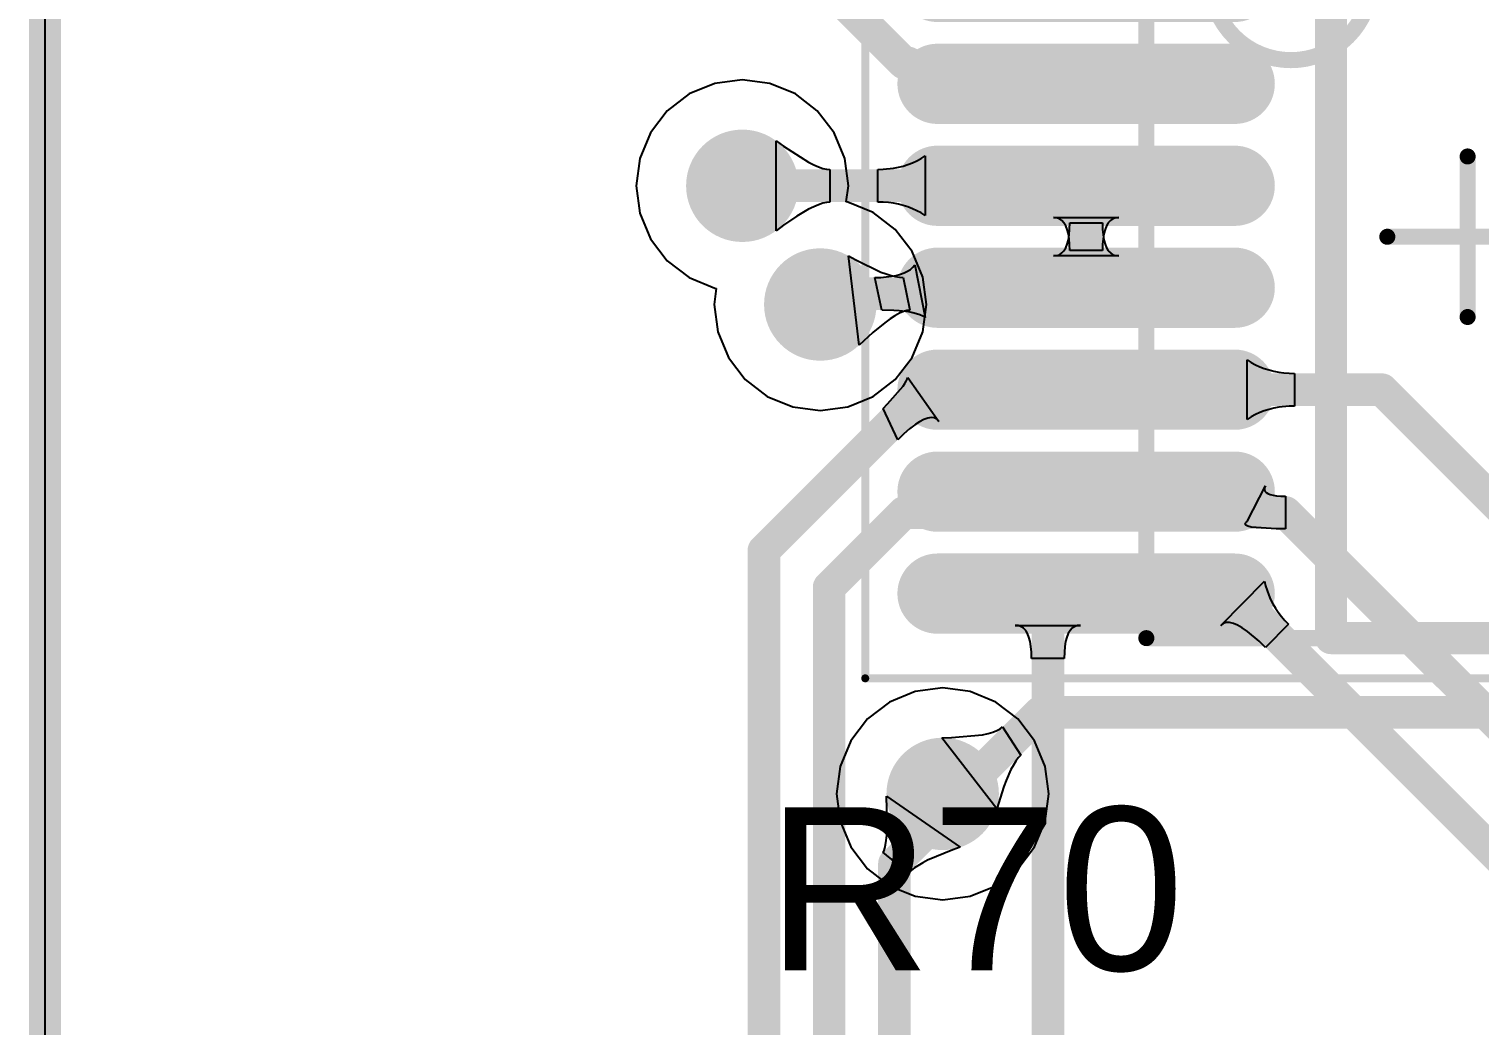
# Model space of a CAD drawing. Header units: inches. Extents: x -0.01 to 3.94, y -0.06 to 4.68.
# Drawn here: x -0.0039 to 0.3514, y 3.1333 to 3.3776 of the extents above; entities that cross this region are included whole.
import ezdxf

# ---------------------------------------------------------------- set-up
doc = ezdxf.new("R2010")
doc.units = ezdxf.units.IN
doc.header["$MEASUREMENT"] = 0
for name, color, linetype in [('Board outline', 6, 'Continuous'), ('Bottom Layer', 5, 'Continuous'), ('Int1 -GND)', 16, 'Continuous'), ('Int2 -PWR)', 76, 'Continuous'), ('Top 3D Body', 56, 'Continuous'), ('Top Courtyard', 56, 'Continuous'), ('Top Layer', 1, 'Continuous'), ('Top Overlay', 2, 'Continuous'), ('Top Paste', 8, 'Continuous'), ('Top Solder', 216, 'Continuous'), ('Via Holes', 16, 'Continuous')]:
    doc.layers.add(name, color=color, linetype=linetype)
doc.styles.add('Arial', font='', dxfattribs={"height": 0.2})
doc.styles.get('Arial').set_extended_font_data('Arial')

# ---------------------------------------------------------------- blocks, each defined once
blk = doc.blocks.new('517EE8A2_9FD8_4174_996D_BDBF76CA3EEB_428')
at = {"layer": 'Top Layer'}
h = blk.add_hatch(color=1, dxfattribs=at)
edge = h.paths.add_edge_path()
edge.add_arc((-0.05709, 0.0875), 0.00787, 270, 450)
edge.add_line((-0.05709, 0.09537), (-0.12992, 0.09537))
edge.add_arc((-0.12992, 0.0875), 0.00787, 90, 270)
edge.add_line((-0.12992, 0.07963), (-0.05709, 0.07963))
h = blk.add_hatch(color=1, dxfattribs=at)
edge = h.paths.add_edge_path()
edge.add_arc((0.12992, 0.0875), 0.00787, 270, 450)
edge.add_line((0.12992, 0.09537), (0.05709, 0.09537))
edge.add_arc((0.05709, 0.0875), 0.00787, 90, 270)
edge.add_line((0.05709, 0.07963), (0.12992, 0.07963))
h = blk.add_hatch(color=1, dxfattribs=at)
edge = h.paths.add_edge_path()
edge.add_arc((-0.05709, 0.0625), 0.00787, 270, 450)
edge.add_line((-0.05709, 0.07037), (-0.12992, 0.07037))
edge.add_arc((-0.12992, 0.0625), 0.00787, 90, 270)
edge.add_line((-0.12992, 0.05463), (-0.05709, 0.05463))
h = blk.add_hatch(color=1, dxfattribs=at)
edge = h.paths.add_edge_path()
edge.add_arc((0.12992, 0.0625), 0.00787, 270, 450)
edge.add_line((0.12992, 0.07037), (0.05709, 0.07037))
edge.add_arc((0.05709, 0.0625), 0.00787, 90, 270)
edge.add_line((0.05709, 0.05463), (0.12992, 0.05463))
h = blk.add_hatch(color=1, dxfattribs=at)
edge = h.paths.add_edge_path()
edge.add_arc((-0.05709, 0.0375), 0.00787, 270, 450)
edge.add_line((-0.05709, 0.04537), (-0.12992, 0.04537))
edge.add_arc((-0.12992, 0.0375), 0.00787, 90, 270)
edge.add_line((-0.12992, 0.02963), (-0.05709, 0.02963))
h = blk.add_hatch(color=1, dxfattribs=at)
edge = h.paths.add_edge_path()
edge.add_arc((0.12992, 0.0375), 0.00787, 270, 450)
edge.add_line((0.12992, 0.04537), (0.05709, 0.04537))
edge.add_arc((0.05709, 0.0375), 0.00787, 90, 270)
edge.add_line((0.05709, 0.02963), (0.12992, 0.02963))
h = blk.add_hatch(color=1, dxfattribs=at)
edge = h.paths.add_edge_path()
edge.add_arc((-0.05709, 0.0125), 0.00787, 270, 450)
edge.add_line((-0.05709, 0.02037), (-0.12992, 0.02037))
edge.add_arc((-0.12992, 0.0125), 0.00787, 90, 270)
edge.add_line((-0.12992, 0.00463), (-0.05709, 0.00463))
h = blk.add_hatch(color=1, dxfattribs=at)
edge = h.paths.add_edge_path()
edge.add_arc((0.12992, 0.0125), 0.00787, 270, 450)
edge.add_line((0.12992, 0.02037), (0.05709, 0.02037))
edge.add_arc((0.05709, 0.0125), 0.00787, 90, 270)
edge.add_line((0.05709, 0.00463), (0.12992, 0.00463))
h = blk.add_hatch(color=1, dxfattribs=at)
edge = h.paths.add_edge_path()
edge.add_arc((-0.05709, -0.0125), 0.00787, 270, 450)
edge.add_line((-0.05709, -0.00463), (-0.12992, -0.00463))
edge.add_arc((-0.12992, -0.0125), 0.00787, 90, 270)
edge.add_line((-0.12992, -0.02037), (-0.05709, -0.02037))
h = blk.add_hatch(color=1, dxfattribs=at)
edge = h.paths.add_edge_path()
edge.add_arc((0.12992, -0.0125), 0.00787, 270, 450)
edge.add_line((0.12992, -0.00463), (0.05709, -0.00463))
edge.add_arc((0.05709, -0.0125), 0.00787, 90, 270)
edge.add_line((0.05709, -0.02037), (0.12992, -0.02037))
h = blk.add_hatch(color=1, dxfattribs=at)
edge = h.paths.add_edge_path()
edge.add_arc((-0.05709, -0.0375), 0.00787, 270, 450)
edge.add_line((-0.05709, -0.02963), (-0.12992, -0.02963))
edge.add_arc((-0.12992, -0.0375), 0.00787, 90, 270)
edge.add_line((-0.12992, -0.04537), (-0.05709, -0.04537))
h = blk.add_hatch(color=1, dxfattribs=at)
edge = h.paths.add_edge_path()
edge.add_arc((0.12992, -0.0375), 0.00787, 270, 450)
edge.add_line((0.12992, -0.02963), (0.05709, -0.02963))
edge.add_arc((0.05709, -0.0375), 0.00787, 90, 270)
edge.add_line((0.05709, -0.04537), (0.12992, -0.04537))
h = blk.add_hatch(color=1, dxfattribs=at)
edge = h.paths.add_edge_path()
edge.add_arc((-0.05709, -0.0625), 0.00787, 270, 450)
edge.add_line((-0.05709, -0.05463), (-0.12992, -0.05463))
edge.add_arc((-0.12992, -0.0625), 0.00787, 90, 270)
edge.add_line((-0.12992, -0.07037), (-0.05709, -0.07037))
h = blk.add_hatch(color=1, dxfattribs=at)
edge = h.paths.add_edge_path()
edge.add_arc((0.12992, -0.0625), 0.00787, 270, 450)
edge.add_line((0.12992, -0.05463), (0.05709, -0.05463))
edge.add_arc((0.05709, -0.0625), 0.00787, 90, 270)
edge.add_line((0.05709, -0.07037), (0.12992, -0.07037))
h = blk.add_hatch(color=1, dxfattribs=at)
edge = h.paths.add_edge_path()
edge.add_arc((-0.05709, -0.0875), 0.00787, 270, 450)
edge.add_line((-0.05709, -0.07963), (-0.12992, -0.07963))
edge.add_arc((-0.12992, -0.0875), 0.00787, 90, 270)
edge.add_line((-0.12992, -0.09537), (-0.05709, -0.09537))
h = blk.add_hatch(color=1, dxfattribs=at)
edge = h.paths.add_edge_path()
edge.add_arc((0.12992, -0.0875), 0.00787, 270, 450)
edge.add_line((0.12992, -0.07963), (0.05709, -0.07963))
edge.add_arc((0.05709, -0.0875), 0.00787, 90, 270)
edge.add_line((0.05709, -0.09537), (0.12992, -0.09537))
at = {"layer": 'Top Paste'}
h = blk.add_hatch(color=8, dxfattribs=at)
edge = h.paths.add_edge_path()
edge.add_arc((-0.05709, 0.0875), 0.00787, 270, 450)
edge.add_line((-0.05709, 0.09537), (-0.12992, 0.09537))
edge.add_arc((-0.12992, 0.0875), 0.00787, 90, 270)
edge.add_line((-0.12992, 0.07963), (-0.05709, 0.07963))
h = blk.add_hatch(color=8, dxfattribs=at)
edge = h.paths.add_edge_path()
edge.add_arc((0.12992, 0.0875), 0.00787, 270, 450)
edge.add_line((0.12992, 0.09537), (0.05709, 0.09537))
edge.add_arc((0.05709, 0.0875), 0.00787, 90, 270)
edge.add_line((0.05709, 0.07963), (0.12992, 0.07963))
h = blk.add_hatch(color=8, dxfattribs=at)
edge = h.paths.add_edge_path()
edge.add_arc((-0.05709, 0.0625), 0.00787, 270, 450)
edge.add_line((-0.05709, 0.07037), (-0.12992, 0.07037))
edge.add_arc((-0.12992, 0.0625), 0.00787, 90, 270)
edge.add_line((-0.12992, 0.05463), (-0.05709, 0.05463))
h = blk.add_hatch(color=8, dxfattribs=at)
edge = h.paths.add_edge_path()
edge.add_arc((0.12992, 0.0625), 0.00787, 270, 450)
edge.add_line((0.12992, 0.07037), (0.05709, 0.07037))
edge.add_arc((0.05709, 0.0625), 0.00787, 90, 270)
edge.add_line((0.05709, 0.05463), (0.12992, 0.05463))
h = blk.add_hatch(color=8, dxfattribs=at)
edge = h.paths.add_edge_path()
edge.add_arc((-0.05709, 0.0375), 0.00787, 270, 450)
edge.add_line((-0.05709, 0.04537), (-0.12992, 0.04537))
edge.add_arc((-0.12992, 0.0375), 0.00787, 90, 270)
edge.add_line((-0.12992, 0.02963), (-0.05709, 0.02963))
h = blk.add_hatch(color=8, dxfattribs=at)
edge = h.paths.add_edge_path()
edge.add_arc((0.12992, 0.0375), 0.00787, 270, 450)
edge.add_line((0.12992, 0.04537), (0.05709, 0.04537))
edge.add_arc((0.05709, 0.0375), 0.00787, 90, 270)
edge.add_line((0.05709, 0.02963), (0.12992, 0.02963))
h = blk.add_hatch(color=8, dxfattribs=at)
edge = h.paths.add_edge_path()
edge.add_arc((-0.05709, 0.0125), 0.00787, 270, 450)
edge.add_line((-0.05709, 0.02037), (-0.12992, 0.02037))
edge.add_arc((-0.12992, 0.0125), 0.00787, 90, 270)
edge.add_line((-0.12992, 0.00463), (-0.05709, 0.00463))
h = blk.add_hatch(color=8, dxfattribs=at)
edge = h.paths.add_edge_path()
edge.add_arc((0.12992, 0.0125), 0.00787, 270, 450)
edge.add_line((0.12992, 0.02037), (0.05709, 0.02037))
edge.add_arc((0.05709, 0.0125), 0.00787, 90, 270)
edge.add_line((0.05709, 0.00463), (0.12992, 0.00463))
h = blk.add_hatch(color=8, dxfattribs=at)
edge = h.paths.add_edge_path()
edge.add_arc((-0.05709, -0.0125), 0.00787, 270, 450)
edge.add_line((-0.05709, -0.00463), (-0.12992, -0.00463))
edge.add_arc((-0.12992, -0.0125), 0.00787, 90, 270)
edge.add_line((-0.12992, -0.02037), (-0.05709, -0.02037))
h = blk.add_hatch(color=8, dxfattribs=at)
edge = h.paths.add_edge_path()
edge.add_arc((0.12992, -0.0125), 0.00787, 270, 450)
edge.add_line((0.12992, -0.00463), (0.05709, -0.00463))
edge.add_arc((0.05709, -0.0125), 0.00787, 90, 270)
edge.add_line((0.05709, -0.02037), (0.12992, -0.02037))
h = blk.add_hatch(color=8, dxfattribs=at)
edge = h.paths.add_edge_path()
edge.add_arc((-0.05709, -0.0375), 0.00787, 270, 450)
edge.add_line((-0.05709, -0.02963), (-0.12992, -0.02963))
edge.add_arc((-0.12992, -0.0375), 0.00787, 90, 270)
edge.add_line((-0.12992, -0.04537), (-0.05709, -0.04537))
h = blk.add_hatch(color=8, dxfattribs=at)
edge = h.paths.add_edge_path()
edge.add_arc((0.12992, -0.0375), 0.00787, 270, 450)
edge.add_line((0.12992, -0.02963), (0.05709, -0.02963))
edge.add_arc((0.05709, -0.0375), 0.00787, 90, 270)
edge.add_line((0.05709, -0.04537), (0.12992, -0.04537))
h = blk.add_hatch(color=8, dxfattribs=at)
edge = h.paths.add_edge_path()
edge.add_arc((-0.05709, -0.0625), 0.00787, 270, 450)
edge.add_line((-0.05709, -0.05463), (-0.12992, -0.05463))
edge.add_arc((-0.12992, -0.0625), 0.00787, 90, 270)
edge.add_line((-0.12992, -0.07037), (-0.05709, -0.07037))
h = blk.add_hatch(color=8, dxfattribs=at)
edge = h.paths.add_edge_path()
edge.add_arc((0.12992, -0.0625), 0.00787, 270, 450)
edge.add_line((0.12992, -0.05463), (0.05709, -0.05463))
edge.add_arc((0.05709, -0.0625), 0.00787, 90, 270)
edge.add_line((0.05709, -0.07037), (0.12992, -0.07037))
h = blk.add_hatch(color=8, dxfattribs=at)
edge = h.paths.add_edge_path()
edge.add_arc((-0.05709, -0.0875), 0.00787, 270, 450)
edge.add_line((-0.05709, -0.07963), (-0.12992, -0.07963))
edge.add_arc((-0.12992, -0.0875), 0.00787, 90, 270)
edge.add_line((-0.12992, -0.09537), (-0.05709, -0.09537))
h = blk.add_hatch(color=8, dxfattribs=at)
edge = h.paths.add_edge_path()
edge.add_arc((0.12992, -0.0875), 0.00787, 270, 450)
edge.add_line((0.12992, -0.07963), (0.05709, -0.07963))
edge.add_arc((0.05709, -0.0875), 0.00787, 90, 270)
edge.add_line((0.05709, -0.09537), (0.12992, -0.09537))
at = {"layer": 'Top Solder'}
h = blk.add_hatch(color=216, dxfattribs=at)
edge = h.paths.add_edge_path()
edge.add_arc((-0.05709, 0.0875), 0.00984, 270, 450)
edge.add_line((-0.05709, 0.09734), (-0.12992, 0.09734))
edge.add_arc((-0.12992, 0.0875), 0.00984, 90, 270)
edge.add_line((-0.12992, 0.07766), (-0.05709, 0.07766))
h = blk.add_hatch(color=216, dxfattribs=at)
edge = h.paths.add_edge_path()
edge.add_arc((0.12992, 0.0875), 0.00984, 270, 450)
edge.add_line((0.12992, 0.09734), (0.05709, 0.09734))
edge.add_arc((0.05709, 0.0875), 0.00984, 90, 270)
edge.add_line((0.05709, 0.07766), (0.12992, 0.07766))
h = blk.add_hatch(color=216, dxfattribs=at)
edge = h.paths.add_edge_path()
edge.add_arc((-0.05709, 0.0625), 0.00984, 270, 450)
edge.add_line((-0.05709, 0.07234), (-0.12992, 0.07234))
edge.add_arc((-0.12992, 0.0625), 0.00984, 90, 270)
edge.add_line((-0.12992, 0.05266), (-0.05709, 0.05266))
h = blk.add_hatch(color=216, dxfattribs=at)
edge = h.paths.add_edge_path()
edge.add_arc((0.12992, 0.0625), 0.00984, 270, 450)
edge.add_line((0.12992, 0.07234), (0.05709, 0.07234))
edge.add_arc((0.05709, 0.0625), 0.00984, 90, 270)
edge.add_line((0.05709, 0.05266), (0.12992, 0.05266))
h = blk.add_hatch(color=216, dxfattribs=at)
edge = h.paths.add_edge_path()
edge.add_arc((-0.05709, 0.0375), 0.00984, 270, 450)
edge.add_line((-0.05709, 0.04734), (-0.12992, 0.04734))
edge.add_arc((-0.12992, 0.0375), 0.00984, 90, 270)
edge.add_line((-0.12992, 0.02766), (-0.05709, 0.02766))
h = blk.add_hatch(color=216, dxfattribs=at)
edge = h.paths.add_edge_path()
edge.add_arc((0.12992, 0.0375), 0.00984, 270, 450)
edge.add_line((0.12992, 0.04734), (0.05709, 0.04734))
edge.add_arc((0.05709, 0.0375), 0.00984, 90, 270)
edge.add_line((0.05709, 0.02766), (0.12992, 0.02766))
h = blk.add_hatch(color=216, dxfattribs=at)
edge = h.paths.add_edge_path()
edge.add_arc((-0.05709, 0.0125), 0.00984, 270, 450)
edge.add_line((-0.05709, 0.02234), (-0.12992, 0.02234))
edge.add_arc((-0.12992, 0.0125), 0.00984, 90, 270)
edge.add_line((-0.12992, 0.00266), (-0.05709, 0.00266))
h = blk.add_hatch(color=216, dxfattribs=at)
edge = h.paths.add_edge_path()
edge.add_arc((0.12992, 0.0125), 0.00984, 270, 450)
edge.add_line((0.12992, 0.02234), (0.05709, 0.02234))
edge.add_arc((0.05709, 0.0125), 0.00984, 90, 270)
edge.add_line((0.05709, 0.00266), (0.12992, 0.00266))
h = blk.add_hatch(color=216, dxfattribs=at)
edge = h.paths.add_edge_path()
edge.add_arc((-0.05709, -0.0125), 0.00984, 270, 450)
edge.add_line((-0.05709, -0.00266), (-0.12992, -0.00266))
edge.add_arc((-0.12992, -0.0125), 0.00984, 90, 270)
edge.add_line((-0.12992, -0.02234), (-0.05709, -0.02234))
h = blk.add_hatch(color=216, dxfattribs=at)
edge = h.paths.add_edge_path()
edge.add_arc((0.12992, -0.0125), 0.00984, 270, 450)
edge.add_line((0.12992, -0.00266), (0.05709, -0.00266))
edge.add_arc((0.05709, -0.0125), 0.00984, 90, 270)
edge.add_line((0.05709, -0.02234), (0.12992, -0.02234))
h = blk.add_hatch(color=216, dxfattribs=at)
edge = h.paths.add_edge_path()
edge.add_arc((-0.05709, -0.0375), 0.00984, 270, 450)
edge.add_line((-0.05709, -0.02766), (-0.12992, -0.02766))
edge.add_arc((-0.12992, -0.0375), 0.00984, 90, 270)
edge.add_line((-0.12992, -0.04734), (-0.05709, -0.04734))
h = blk.add_hatch(color=216, dxfattribs=at)
edge = h.paths.add_edge_path()
edge.add_arc((0.12992, -0.0375), 0.00984, 270, 450)
edge.add_line((0.12992, -0.02766), (0.05709, -0.02766))
edge.add_arc((0.05709, -0.0375), 0.00984, 90, 270)
edge.add_line((0.05709, -0.04734), (0.12992, -0.04734))
h = blk.add_hatch(color=216, dxfattribs=at)
edge = h.paths.add_edge_path()
edge.add_arc((-0.05709, -0.0625), 0.00984, 270, 450)
edge.add_line((-0.05709, -0.05266), (-0.12992, -0.05266))
edge.add_arc((-0.12992, -0.0625), 0.00984, 90, 270)
edge.add_line((-0.12992, -0.07234), (-0.05709, -0.07234))
h = blk.add_hatch(color=216, dxfattribs=at)
edge = h.paths.add_edge_path()
edge.add_arc((0.12992, -0.0625), 0.00984, 270, 450)
edge.add_line((0.12992, -0.05266), (0.05709, -0.05266))
edge.add_arc((0.05709, -0.0625), 0.00984, 90, 270)
edge.add_line((0.05709, -0.07234), (0.12992, -0.07234))
h = blk.add_hatch(color=216, dxfattribs=at)
edge = h.paths.add_edge_path()
edge.add_arc((-0.05709, -0.0875), 0.00984, 270, 450)
edge.add_line((-0.05709, -0.07766), (-0.12992, -0.07766))
edge.add_arc((-0.12992, -0.0875), 0.00984, 90, 270)
edge.add_line((-0.12992, -0.09734), (-0.05709, -0.09734))
h = blk.add_hatch(color=216, dxfattribs=at)
edge = h.paths.add_edge_path()
edge.add_arc((0.12992, -0.0875), 0.00984, 270, 450)
edge.add_line((0.12992, -0.07766), (0.05709, -0.07766))
edge.add_arc((0.05709, -0.0875), 0.00984, 90, 270)
edge.add_line((0.05709, -0.09734), (0.12992, -0.09734))
at = {"layer": 'Top 3D Body'}
for points in [[(-0.07874, -0.09842, 0.00394, 0.00394, 0), (-0.07874, 0.09843, 0.00394, 0.00394, 0)], [(-0.07874, 0.09843, 0.00394, 0.00394, 0), (0.07874, 0.09843, 0.00394, 0.00394, 0)], [(0.07874, -0.09842, 0.00394, 0.00394, 0), (0.07874, 0.09843, 0.00394, 0.00394, 0)], [(-0.07874, -0.09842, 0.00394, 0.00394, 0), (0.07874, -0.09842, 0.00394, 0.00394, 0)]]:
    blk.add_lwpolyline(points, format="xyseb", dxfattribs=at)
for points in [[(-0.07972, 0.09843, 0.00197, 0.00197, 1), (-0.07776, 0.09843, 0.00197, 0.00197, 1)], [(-0.07972, 0.09843, 0.00197, 0.00197, 1), (-0.07776, 0.09843, 0.00197, 0.00197, 1)], [(0.07776, 0.09843, 0.00197, 0.00197, 1), (0.07972, 0.09843, 0.00197, 0.00197, 1)], [(0.07776, 0.09843, 0.00197, 0.00197, 1), (0.07972, 0.09843, 0.00197, 0.00197, 1)], [(-0.02362, 0.06299, 0.00394, 0.00394, 1), (-0.06299, 0.06299, 0.00394, 0.00394, 1)], [(-0.06398, 0.06299, 0.00197, 0.00197, 1), (-0.06201, 0.06299, 0.00197, 0.00197, 1)], [(-0.02461, 0.06299, 0.00197, 0.00197, 1), (-0.02264, 0.06299, 0.00197, 0.00197, 1)], [(-0.07972, -0.09842, 0.00197, 0.00197, 1), (-0.07776, -0.09842, 0.00197, 0.00197, 1)], [(-0.07972, -0.09842, 0.00197, 0.00197, 1), (-0.07776, -0.09842, 0.00197, 0.00197, 1)], [(0.07776, -0.09842, 0.00197, 0.00197, 1), (0.07972, -0.09842, 0.00197, 0.00197, 1)], [(0.07776, -0.09842, 0.00197, 0.00197, 1), (0.07972, -0.09842, 0.00197, 0.00197, 1)]]:
    blk.add_lwpolyline(points, format="xyseb", close=True, dxfattribs=at)
at = {"layer": 'Top Courtyard'}
for points in [[(-0.14764, -0.10827, 0.00197, 0.00197, 0), (-0.14764, 0.10827, 0.00197, 0.00197, 0)], [(-0.14764, 0.10827, 0.00197, 0.00197, 0), (0.14764, 0.10827, 0.00197, 0.00197, 0)], [(0.14764, -0.10827, 0.00197, 0.00197, 0), (0.14764, 0.10827, 0.00197, 0.00197, 0)], [(0, -0.01968, 0.00394, 0.00394, 0), (0, 0.01969, 0.00394, 0.00394, 0)], [(-0.01969, 0, 0.00394, 0.00394, 0), (0.01968, 0, 0.00394, 0.00394, 0)], [(-0.14764, -0.10827, 0.00197, 0.00197, 0), (0.14764, -0.10827, 0.00197, 0.00197, 0)]]:
    blk.add_lwpolyline(points, format="xyseb", dxfattribs=at)
for points in [[(-0.14813, 0.10827, 0.000984, 0.000984, 1), (-0.14715, 0.10827, 0.000984, 0.000984, 1)], [(-0.14813, 0.10827, 0.000984, 0.000984, 1), (-0.14715, 0.10827, 0.000984, 0.000984, 1)], [(0.14715, 0.10827, 0.000984, 0.000984, 1), (0.14813, 0.10827, 0.000984, 0.000984, 1)], [(0.14715, 0.10827, 0.000984, 0.000984, 1), (0.14813, 0.10827, 0.000984, 0.000984, 1)], [(-0.00098, 0.01969, 0.00197, 0.00197, 1), (0.00098, 0.01969, 0.00197, 0.00197, 1)], [(-0.02067, 0, 0.00197, 0.00197, 1), (-0.0187, 0, 0.00197, 0.00197, 1)], [(0.0187, 0, 0.00197, 0.00197, 1), (0.02067, 0, 0.00197, 0.00197, 1)], [(-0.00098, -0.01968, 0.00197, 0.00197, 1), (0.00098, -0.01968, 0.00197, 0.00197, 1)], [(-0.14813, -0.10827, 0.000984, 0.000984, 1), (-0.14715, -0.10827, 0.000984, 0.000984, 1)], [(-0.14813, -0.10827, 0.000984, 0.000984, 1), (-0.14715, -0.10827, 0.000984, 0.000984, 1)], [(0.14715, -0.10827, 0.000984, 0.000984, 1), (0.14813, -0.10827, 0.000984, 0.000984, 1)], [(0.14715, -0.10827, 0.000984, 0.000984, 1), (0.14813, -0.10827, 0.000984, 0.000984, 1)]]:
    blk.add_lwpolyline(points, format="xyseb", close=True, dxfattribs=at)
at = {"layer": 'Top Overlay'}
for points in [[(-0.08858, 0.11703, 0.00984, 0.00984, 1), (-0.09843, 0.11703, 0.00984, 0.00984, 1)], [(-0.10089, 0.11703, 0.00492, 0.00492, 1), (-0.09596, 0.11703, 0.00492, 0.00492, 1)], [(-0.09104, 0.11703, 0.00492, 0.00492, 1), (-0.08612, 0.11703, 0.00492, 0.00492, 1)], [(-0.03543, 0.09843, 0.00394, 0.00394, 1), (-0.0315, 0.09843, 0.00394, 0.00394, 1)], [(-0.03543, 0.09843, 0.00394, 0.00394, 1), (-0.0315, 0.09843, 0.00394, 0.00394, 1)], [(0.0315, 0.09843, 0.00394, 0.00394, 1), (0.03543, 0.09843, 0.00394, 0.00394, 1)], [(0.0315, 0.09843, 0.00394, 0.00394, 1), (0.03543, 0.09843, 0.00394, 0.00394, 1)], [(-0.03543, -0.09842, 0.00394, 0.00394, 1), (-0.0315, -0.09842, 0.00394, 0.00394, 1)], [(-0.03543, -0.09842, 0.00394, 0.00394, 1), (-0.0315, -0.09842, 0.00394, 0.00394, 1)], [(0.0315, -0.09842, 0.00394, 0.00394, 1), (0.03543, -0.09842, 0.00394, 0.00394, 1)], [(0.0315, -0.09842, 0.00394, 0.00394, 1), (0.03543, -0.09842, 0.00394, 0.00394, 1)]]:
    blk.add_lwpolyline(points, format="xyseb", close=True, dxfattribs=at)
for points in [[(-0.03347, -0.09842, 0.00787, 0.00787, 0), (-0.03347, 0.09843, 0.00787, 0.00787, 0)], [(-0.03347, 0.09843, 0.00787, 0.00787, 0), (0.03346, 0.09843, 0.00787, 0.00787, 0)], [(0.03346, -0.09842, 0.00787, 0.00787, 0), (0.03346, 0.09843, 0.00787, 0.00787, 0)], [(-0.03347, -0.09842, 0.00787, 0.00787, 0), (0.03346, -0.09842, 0.00787, 0.00787, 0)]]:
    blk.add_lwpolyline(points, format="xyseb", dxfattribs=at)

msp = doc.modelspace()

# ---------------------------------------------------------------- hatches: boundary and pattern name
at = {"layer": 'Bottom Layer'}
h = msp.add_hatch(color=5, dxfattribs=at)
edge = h.paths.add_edge_path()
edge.add_arc((0.17089, 3.33911), 0.01378, 0, 360)
h = msp.add_hatch(color=5, dxfattribs=at)
edge = h.paths.add_edge_path()
edge.add_arc((0.19, 3.31), 0.01378, 0, 360)
h = msp.add_hatch(color=5, dxfattribs=at)
edge = h.paths.add_edge_path()
edge.add_arc((0.22, 3.19), 0.01378, 0, 360)
at = {"layer": 'Int1 -GND)'}
h = msp.add_hatch(color=7, dxfattribs=at)
edge = h.paths.add_edge_path()
edge.add_arc((0.17089, 3.33911), 0.01378, 0, 360)
h = msp.add_hatch(color=7, dxfattribs=at)
edge = h.paths.add_edge_path()
edge.add_arc((0.19, 3.31), 0.01378, 0, 360)
h = msp.add_hatch(color=7, dxfattribs=at)
edge = h.paths.add_edge_path()
edge.add_arc((0.22, 3.19), 0.01378, 0, 360)
at = {"layer": 'Int2 -PWR)'}
h = msp.add_hatch(color=7, dxfattribs=at)
edge = h.paths.add_edge_path()
edge.add_arc((0.17089, 3.33911), 0.01378, 0, 360)
h = msp.add_hatch(color=7, dxfattribs=at)
edge = h.paths.add_edge_path()
edge.add_arc((0.19, 3.31), 0.01378, 0, 360)
h = msp.add_hatch(color=7, dxfattribs=at)
edge = h.paths.add_edge_path()
edge.add_arc((0.22, 3.19), 0.01378, 0, 360)
at = {"layer": 'Top Layer'}
h = msp.add_hatch(color=1, dxfattribs=at)
edge = h.paths.add_edge_path()
edge.add_arc((0.17089, 3.33911), 0.01378, 0, 360)
h = msp.add_hatch(color=1, dxfattribs=at)
edge = h.paths.add_edge_path()
edge.add_arc((0.19, 3.31), 0.01378, 0, 360)
h = msp.add_hatch(color=1, dxfattribs=at)
edge = h.paths.add_edge_path()
edge.add_arc((0.22, 3.19), 0.01378, 0, 360)
at = {"layer": 'Via Holes'}
h = msp.add_hatch(color=7, dxfattribs=at)
edge = h.paths.add_edge_path()
edge.add_arc((0.17089, 3.33911), 0.00689, 0, 360)
h = msp.add_hatch(color=7, dxfattribs=at)
edge = h.paths.add_edge_path()
edge.add_arc((0.19, 3.31), 0.00689, 0, 360)
h = msp.add_hatch(color=7, dxfattribs=at)
edge = h.paths.add_edge_path()
edge.add_arc((0.22, 3.19), 0.00689, 0, 360)

# ---------------------------------------------------------------- linework, layer by layer
at = {"layer": 'Board outline'}
msp.add_lwpolyline([(0, 0, 0.00787, 0.00787, 0), (0, 4.62598, 0.00787, 0.00787, 0)], format="xyseb", dxfattribs=at)
at = {"layer": 'Bottom Layer'}
for p, q in [((0.23331, 3.20552), (0.2341, 3.20594)), ((0.2341, 3.20594), (0.23469, 3.20641)), ((0.23469, 3.20641), (0.23913, 3.19953)), ((0.21981, 3.20378), (0.2222, 3.20384)), ((0.23329, 3.18634), (0.21981, 3.20378)), ((0.2222, 3.20384), (0.22974, 3.20452)), ((0.22974, 3.20452), (0.23113, 3.20481)), ((0.23113, 3.20481), (0.23232, 3.20514)), ((0.23232, 3.20514), (0.23331, 3.20552)), ((0.23852, 3.19884), (0.23791, 3.19802)), ((0.23913, 3.19953), (0.23852, 3.19884)), ((0.23673, 3.19595), (0.23556, 3.19332)), ((0.23732, 3.19706), (0.23673, 3.19595)), ((0.23791, 3.19802), (0.23732, 3.19706)), ((0.23498, 3.19179), (0.23329, 3.18634)), ((0.23556, 3.19332), (0.23498, 3.19179))]:
    msp.add_line(p, q, dxfattribs=at)
for points in [[(0.22394, 3.19, 0.008, 0.008, 0), (0.24394, 3.21, 0.008, 0.008, 0)], [(0.24394, 3.21, 0.008, 0.008, 0), (0.45, 3.21, 0.008, 0.008, 0)], [(0.22, 3.19, 0.008, 0.008, 0), (0.22394, 3.19, 0.008, 0.008, 0)]]:
    msp.add_lwpolyline(points, format="xyseb", dxfattribs=at)
for points in [[(0.24194, 3.21, 0.004, 0.004, 1), (0.24594, 3.21, 0.004, 0.004, 1)], [(0.24194, 3.21, 0.004, 0.004, 1), (0.24594, 3.21, 0.004, 0.004, 1)], [(0.218, 3.19, 0.004, 0.004, 1), (0.222, 3.19, 0.004, 0.004, 1)], [(0.22194, 3.19, 0.004, 0.004, 1), (0.22594, 3.19, 0.004, 0.004, 1)], [(0.22194, 3.19, 0.004, 0.004, 1), (0.22594, 3.19, 0.004, 0.004, 1)]]:
    msp.add_lwpolyline(points, format="xyseb", close=True, dxfattribs=at)
at = {"layer": 'Int1 -GND)'}
for p, q in [((0, 0), (0, 4.62598)), ((0.21327, 3.21512), (0.207, 3.21252)), ((0.22, 3.216), (0.21327, 3.21512)), ((0.22673, 3.21512), (0.22, 3.216)), ((0.233, 3.21252), (0.22673, 3.21512)), ((0.207, 3.21252), (0.20161, 3.20839)), ((0.23839, 3.20839), (0.233, 3.21252)), ((0.20161, 3.20839), (0.19748, 3.203)), ((0.24252, 3.203), (0.23839, 3.20839)), ((0.19748, 3.203), (0.19488, 3.19673)), ((0.24512, 3.19673), (0.24252, 3.203)), ((0.19488, 3.19673), (0.194, 3.19)), ((0.246, 3.19), (0.24512, 3.19673)), ((0.194, 3.19), (0.19488, 3.18327)), ((0.24512, 3.18327), (0.246, 3.19)), ((0.19488, 3.18327), (0.19748, 3.177)), ((0.24252, 3.177), (0.24512, 3.18327)), ((0.19748, 3.177), (0.20161, 3.17161)), ((0.23839, 3.17161), (0.24252, 3.177)), ((0.20161, 3.17161), (0.207, 3.16748)), ((0.233, 3.16748), (0.23839, 3.17161)), ((0.207, 3.16748), (0.21327, 3.16488)), ((0.22673, 3.16488), (0.233, 3.16748)), ((0.21327, 3.16488), (0.22, 3.164)), ((0.22, 3.164), (0.22673, 3.16488))]:
    msp.add_line(p, q, dxfattribs=at)
at = {"layer": 'Int2 -PWR)'}
for p, q in [((0, 0), (0, 4.62598)), ((0.16416, 3.36423), (0.15788, 3.36163)), ((0.17089, 3.36512), (0.16416, 3.36423)), ((0.17762, 3.36423), (0.17089, 3.36512)), ((0.18389, 3.36163), (0.17762, 3.36423)), ((0.15788, 3.36163), (0.1525, 3.3575)), ((0.18927, 3.3575), (0.18389, 3.36163)), ((0.1525, 3.3575), (0.14837, 3.35212)), ((0.1934, 3.35212), (0.18927, 3.3575)), ((0.14837, 3.35212), (0.14577, 3.34584)), ((0.196, 3.34584), (0.1934, 3.35212)), ((0.14577, 3.34584), (0.14488, 3.33911)), ((0.19689, 3.33911), (0.196, 3.34584)), ((0.14488, 3.33911), (0.14577, 3.33238)), ((0.19637, 3.33516), (0.19689, 3.33911)), ((0.19673, 3.33512), (0.19637, 3.33516)), ((0.203, 3.33252), (0.19673, 3.33512)), ((0.14577, 3.33238), (0.14837, 3.32611)), ((0.20839, 3.32839), (0.203, 3.33252)), ((0.21252, 3.323), (0.20839, 3.32839)), ((0.14837, 3.32611), (0.1525, 3.32073)), ((0.21512, 3.31673), (0.21252, 3.323)), ((0.1525, 3.32073), (0.15788, 3.3166)), ((0.15788, 3.3166), (0.16416, 3.314)), ((0.216, 3.31), (0.21512, 3.31673)), ((0.16452, 3.31395), (0.164, 3.31)), ((0.16416, 3.314), (0.16452, 3.31395)), ((0.164, 3.31), (0.16488, 3.30327)), ((0.21512, 3.30327), (0.216, 3.31)), ((0.16488, 3.30327), (0.16748, 3.297)), ((0.21252, 3.297), (0.21512, 3.30327)), ((0.16748, 3.297), (0.17161, 3.29161)), ((0.20839, 3.29161), (0.21252, 3.297)), ((0.17161, 3.29161), (0.177, 3.28748)), ((0.203, 3.28748), (0.20839, 3.29161)), ((0.177, 3.28748), (0.18327, 3.28488)), ((0.19673, 3.28488), (0.203, 3.28748)), ((0.18327, 3.28488), (0.19, 3.284)), ((0.19, 3.284), (0.19673, 3.28488)), ((0.21327, 3.21512), (0.207, 3.21252)), ((0.22, 3.216), (0.21327, 3.21512)), ((0.22673, 3.21512), (0.22, 3.216)), ((0.233, 3.21252), (0.22673, 3.21512)), ((0.207, 3.21252), (0.20161, 3.20839)), ((0.23839, 3.20839), (0.233, 3.21252)), ((0.20161, 3.20839), (0.19748, 3.203)), ((0.24252, 3.203), (0.23839, 3.20839)), ((0.19748, 3.203), (0.19488, 3.19673)), ((0.24512, 3.19673), (0.24252, 3.203)), ((0.19488, 3.19673), (0.194, 3.19)), ((0.246, 3.19), (0.24512, 3.19673)), ((0.194, 3.19), (0.19488, 3.18327)), ((0.24512, 3.18327), (0.246, 3.19)), ((0.19488, 3.18327), (0.19748, 3.177)), ((0.24252, 3.177), (0.24512, 3.18327)), ((0.19748, 3.177), (0.20161, 3.17161)), ((0.23839, 3.17161), (0.24252, 3.177)), ((0.20161, 3.17161), (0.207, 3.16748)), ((0.233, 3.16748), (0.23839, 3.17161)), ((0.207, 3.16748), (0.21327, 3.16488)), ((0.22673, 3.16488), (0.233, 3.16748)), ((0.21327, 3.16488), (0.22, 3.164)), ((0.22, 3.164), (0.22673, 3.16488))]:
    msp.add_line(p, q, dxfattribs=at)
at = {"layer": 'Top Layer'}
for p, q in [((0.17916, 3.3281), (0.17916, 3.35013)), ((0.17916, 3.35013), (0.18097, 3.3488)), ((0.18097, 3.3488), (0.18713, 3.34487)), ((0.18713, 3.34487), (0.18839, 3.34424)), ((0.18839, 3.34424), (0.18954, 3.34375)), ((0.21034, 3.34394), (0.21148, 3.3443)), ((0.21148, 3.3443), (0.21259, 3.34473)), ((0.21259, 3.34473), (0.21367, 3.34523)), ((0.21367, 3.34523), (0.21471, 3.34579)), ((0.21471, 3.34579), (0.21572, 3.34642)), ((0.21572, 3.34642), (0.21572, 3.33181)), ((0.18954, 3.34375), (0.19059, 3.34339)), ((0.19059, 3.34339), (0.19152, 3.34318)), ((0.19152, 3.34318), (0.19234, 3.34311)), ((0.19234, 3.34311), (0.19234, 3.33511)), ((0.20409, 3.34311), (0.20541, 3.34315)), ((0.20409, 3.33511), (0.20409, 3.34311)), ((0.20541, 3.34315), (0.20794, 3.34341)), ((0.20794, 3.34341), (0.20916, 3.34364)), ((0.20916, 3.34364), (0.21034, 3.34394)), ((0.18839, 3.33399), (0.18713, 3.33336)), ((0.18954, 3.33448), (0.18839, 3.33399)), ((0.19059, 3.33483), (0.18954, 3.33448)), ((0.19152, 3.33504), (0.19059, 3.33483)), ((0.19234, 3.33511), (0.19152, 3.33504)), ((0.20541, 3.33508), (0.20409, 3.33511)), ((0.20669, 3.33498), (0.20541, 3.33508)), ((0.20794, 3.33482), (0.20669, 3.33498)), ((0.20916, 3.33459), (0.20794, 3.33482)), ((0.21034, 3.33429), (0.20916, 3.33459)), ((0.21148, 3.33392), (0.21034, 3.33429)), ((0.21259, 3.3335), (0.21148, 3.33392)), ((0.18427, 3.33168), (0.18097, 3.32943)), ((0.18713, 3.33336), (0.18427, 3.33168)), ((0.21367, 3.333), (0.21259, 3.3335)), ((0.21471, 3.33244), (0.21367, 3.333)), ((0.21572, 3.33181), (0.21471, 3.33244)), ((0.24792, 3.33125), (0.24716, 3.33133)), ((0.24716, 3.33133), (0.26316, 3.33133)), ((0.2486, 3.331), (0.24792, 3.33125)), ((0.2492, 3.3306), (0.2486, 3.331)), ((0.24972, 3.33003), (0.2492, 3.3306)), ((0.25016, 3.3293), (0.24972, 3.33003)), ((0.25112, 3.32848), (0.25116, 3.33002)), ((0.25116, 3.33002), (0.25916, 3.33002)), ((0.25916, 3.33002), (0.2592, 3.32848)), ((0.2606, 3.33003), (0.26016, 3.3293)), ((0.26112, 3.3306), (0.2606, 3.33003)), ((0.26172, 3.331), (0.26112, 3.3306)), ((0.2624, 3.33125), (0.26172, 3.331)), ((0.26316, 3.33133), (0.2624, 3.33125)), ((0.18097, 3.32943), (0.17916, 3.3281)), ((0.25052, 3.32841), (0.25016, 3.3293)), ((0.2508, 3.32735), (0.25052, 3.32841)), ((0.251, 3.32613), (0.2508, 3.32735)), ((0.2508, 3.32588), (0.251, 3.3271)), ((0.251, 3.3271), (0.25112, 3.32848)), ((0.2592, 3.32848), (0.25932, 3.3271)), ((0.25952, 3.32735), (0.25932, 3.32613)), ((0.25932, 3.3271), (0.25952, 3.32588)), ((0.2598, 3.32841), (0.25952, 3.32735)), ((0.26016, 3.3293), (0.2598, 3.32841)), ((0.2492, 3.32263), (0.24972, 3.3232)), ((0.24972, 3.3232), (0.25016, 3.32393)), ((0.25016, 3.32393), (0.25052, 3.32482)), ((0.25052, 3.32482), (0.2508, 3.32588)), ((0.25112, 3.32475), (0.251, 3.32613)), ((0.25116, 3.32321), (0.25112, 3.32475)), ((0.25916, 3.32321), (0.25116, 3.32321)), ((0.2592, 3.32475), (0.25916, 3.32321)), ((0.25932, 3.32613), (0.2592, 3.32475)), ((0.25952, 3.32588), (0.2598, 3.32482)), ((0.2598, 3.32482), (0.26016, 3.32393)), ((0.26016, 3.32393), (0.2606, 3.3232)), ((0.2606, 3.3232), (0.26112, 3.32263)), ((0.19954, 3.30005), (0.1969, 3.32193)), ((0.1969, 3.32193), (0.19868, 3.32092)), ((0.19868, 3.32092), (0.20484, 3.31796)), ((0.21268, 3.31912), (0.21315, 3.3197)), ((0.21315, 3.3197), (0.21572, 3.30681)), ((0.24716, 3.3219), (0.24792, 3.32198)), ((0.26316, 3.3219), (0.24716, 3.3219)), ((0.24792, 3.32198), (0.2486, 3.32222)), ((0.2486, 3.32222), (0.2492, 3.32263)), ((0.26112, 3.32263), (0.26172, 3.32222)), ((0.26172, 3.32222), (0.2624, 3.32198)), ((0.2624, 3.32198), (0.26316, 3.3219)), ((0.20334, 3.31663), (0.20483, 3.31666)), ((0.20508, 3.30863), (0.20334, 3.31663)), ((0.20483, 3.31666), (0.20748, 3.31691)), ((0.20484, 3.31796), (0.20614, 3.31748)), ((0.20614, 3.31748), (0.20734, 3.31711)), ((0.20734, 3.31711), (0.20844, 3.31684)), ((0.20748, 3.31691), (0.20863, 3.31712)), ((0.20844, 3.31684), (0.20944, 3.31668)), ((0.20863, 3.31712), (0.20967, 3.3174)), ((0.20944, 3.31668), (0.21035, 3.31663)), ((0.20967, 3.3174), (0.21059, 3.31774)), ((0.21035, 3.31663), (0.21198, 3.30863)), ((0.21059, 3.31774), (0.2114, 3.31814)), ((0.2114, 3.31814), (0.2121, 3.3186)), ((0.2121, 3.3186), (0.21268, 3.31912)), ((0.20582, 3.30554), (0.2029, 3.30314)), ((0.20804, 3.30856), (0.20508, 3.30863)), ((0.20712, 3.30649), (0.20582, 3.30554)), ((0.20831, 3.30726), (0.20712, 3.30649)), ((0.20936, 3.30847), (0.20804, 3.30856)), ((0.20939, 3.30786), (0.20831, 3.30726)), ((0.21169, 3.30818), (0.20936, 3.30847)), ((0.21036, 3.30829), (0.20939, 3.30786)), ((0.21123, 3.30855), (0.21036, 3.30829)), ((0.21198, 3.30863), (0.21123, 3.30855)), ((0.2127, 3.30798), (0.21169, 3.30818)), ((0.21361, 3.30774), (0.2127, 3.30798)), ((0.21442, 3.30747), (0.21361, 3.30774)), ((0.21512, 3.30716), (0.21442, 3.30747)), ((0.21572, 3.30681), (0.21512, 3.30716)), ((0.2029, 3.30314), (0.19954, 3.30005)), ((0.2946, 3.28181), (0.2946, 3.29642)), ((0.2946, 3.29642), (0.29561, 3.29579)), ((0.29561, 3.29579), (0.29665, 3.29523)), ((0.29665, 3.29523), (0.29772, 3.29473)), ((0.29772, 3.29473), (0.29883, 3.2943)), ((0.21073, 3.29063), (0.21107, 3.29121)), ((0.21107, 3.29121), (0.21131, 3.29171)), ((0.21131, 3.29171), (0.21144, 3.29214)), ((0.21144, 3.29214), (0.21904, 3.28133)), ((0.29883, 3.2943), (0.29998, 3.29394)), ((0.29998, 3.29394), (0.30116, 3.29364)), ((0.30116, 3.29364), (0.30238, 3.29341)), ((0.30238, 3.29341), (0.30362, 3.29325)), ((0.30362, 3.29325), (0.30491, 3.29315)), ((0.30491, 3.29315), (0.30623, 3.29311)), ((0.30623, 3.29311), (0.30623, 3.28511)), ((0.20647, 3.28562), (0.21028, 3.28998)), ((0.21028, 3.28998), (0.21073, 3.29063)), ((0.20539, 3.28453), (0.20647, 3.28562)), ((0.20902, 3.27685), (0.20539, 3.28453)), ((0.29883, 3.28392), (0.29772, 3.2835)), ((0.29998, 3.28429), (0.29883, 3.28392)), ((0.30116, 3.28459), (0.29998, 3.28429)), ((0.30238, 3.28482), (0.30116, 3.28459)), ((0.30491, 3.28508), (0.30238, 3.28482)), ((0.30623, 3.28511), (0.30491, 3.28508)), ((0.21317, 3.2805), (0.2119, 3.2795)), ((0.21434, 3.28127), (0.21317, 3.2805)), ((0.21539, 3.28183), (0.21434, 3.28127)), ((0.21634, 3.28217), (0.21539, 3.28183)), ((0.21718, 3.28229), (0.21634, 3.28217)), ((0.21791, 3.28219), (0.21718, 3.28229)), ((0.21853, 3.28187), (0.21791, 3.28219)), ((0.21904, 3.28133), (0.21853, 3.28187)), ((0.29561, 3.28244), (0.2946, 3.28181)), ((0.29665, 3.283), (0.29561, 3.28244)), ((0.29772, 3.2835), (0.29665, 3.283)), ((0.21051, 3.27828), (0.20902, 3.27685)), ((0.2119, 3.2795), (0.21051, 3.27828)), ((0.2946, 3.25681), (0.29908, 3.26552)), ((0.2989, 3.26504), (0.29886, 3.26461)), ((0.29886, 3.26461), (0.29898, 3.26423)), ((0.29908, 3.26552), (0.2989, 3.26504)), ((0.29898, 3.26423), (0.29925, 3.2639)), ((0.29925, 3.2639), (0.29967, 3.26362)), ((0.29967, 3.26362), (0.30024, 3.26339)), ((0.30024, 3.26339), (0.30096, 3.26322)), ((0.30096, 3.26322), (0.30183, 3.26309)), ((0.30183, 3.26309), (0.30285, 3.26301)), ((0.30285, 3.26301), (0.30403, 3.26299)), ((0.30403, 3.26299), (0.30403, 3.25499)), ((0.29411, 3.25615), (0.2942, 3.25646)), ((0.2943, 3.25588), (0.29411, 3.25615)), ((0.2942, 3.25646), (0.2946, 3.25681)), ((0.2948, 3.25564), (0.2943, 3.25588)), ((0.29559, 3.25544), (0.2948, 3.25564)), ((0.30175, 3.25501), (0.29559, 3.25544)), ((0.30403, 3.25499), (0.30175, 3.25501)), ((0.28817, 3.23133), (0.29888, 3.24214)), ((0.29888, 3.24214), (0.29915, 3.24098)), ((0.29915, 3.24098), (0.29949, 3.23985)), ((0.29949, 3.23985), (0.2999, 3.23874)), ((0.2999, 3.23874), (0.30038, 3.23765)), ((0.30038, 3.23765), (0.30093, 3.23658)), ((0.30093, 3.23658), (0.30156, 3.23554)), ((0.30156, 3.23554), (0.30225, 3.23452)), ((0.30225, 3.23452), (0.30302, 3.23352)), ((0.23854, 3.23125), (0.23778, 3.23133)), ((0.23778, 3.23133), (0.25378, 3.23133)), ((0.23922, 3.231), (0.23854, 3.23125)), ((0.23982, 3.2306), (0.23922, 3.231)), ((0.24034, 3.23003), (0.23982, 3.2306)), ((0.25174, 3.2306), (0.25122, 3.23003)), ((0.25234, 3.231), (0.25174, 3.2306)), ((0.25302, 3.23125), (0.25234, 3.231)), ((0.25378, 3.23133), (0.25302, 3.23125)), ((0.28877, 3.23177), (0.28817, 3.23133)), ((0.28949, 3.232), (0.28877, 3.23177)), ((0.29031, 3.23201), (0.28949, 3.232)), ((0.29124, 3.2318), (0.29031, 3.23201)), ((0.29228, 3.23137), (0.29124, 3.2318)), ((0.29343, 3.23072), (0.29228, 3.23137)), ((0.29469, 3.22985), (0.29343, 3.23072)), ((0.30476, 3.23158), (0.29911, 3.22592)), ((0.30302, 3.23352), (0.30386, 3.23254)), ((0.30386, 3.23254), (0.30476, 3.23158)), ((0.24078, 3.2293), (0.24034, 3.23003)), ((0.24114, 3.2284), (0.24078, 3.2293)), ((0.24142, 3.22735), (0.24114, 3.2284)), ((0.24162, 3.22613), (0.24142, 3.22735)), ((0.25014, 3.22735), (0.24994, 3.22613)), ((0.25042, 3.2284), (0.25014, 3.22735)), ((0.25078, 3.2293), (0.25042, 3.2284)), ((0.25122, 3.23003), (0.25078, 3.2293)), ((0.29753, 3.22745), (0.29469, 3.22985)), ((0.29911, 3.22592), (0.29753, 3.22745)), ((0.24174, 3.22475), (0.24162, 3.22613)), ((0.24178, 3.22321), (0.24174, 3.22475)), ((0.24982, 3.22475), (0.24978, 3.22321)), ((0.24994, 3.22613), (0.24982, 3.22475)), ((0.24978, 3.22321), (0.24178, 3.22321)), ((0.20637, 3.18302), (0.20623, 3.18941)), ((0.20623, 3.18941), (0.22432, 3.17692)), ((0.20628, 3.17984), (0.20637, 3.18302)), ((0.20584, 3.17672), (0.20602, 3.17754)), ((0.20602, 3.17754), (0.20617, 3.17858)), ((0.20617, 3.17858), (0.20628, 3.17984)), ((0.20535, 3.17572), (0.20562, 3.17611)), ((0.21157, 3.17062), (0.20535, 3.17572)), ((0.20562, 3.17611), (0.20584, 3.17672)), ((0.21631, 3.17375), (0.2151, 3.17312)), ((0.22246, 3.17628), (0.21631, 3.17375)), ((0.22432, 3.17692), (0.22246, 3.17628)), ((0.21226, 3.17124), (0.21157, 3.17062)), ((0.21307, 3.17187), (0.21226, 3.17124)), ((0.2151, 3.17312), (0.21307, 3.17187))]:
    msp.add_line(p, q, dxfattribs=at)
for points in [[(0.18287, 3.39688, 0.008, 0.008, 0), (0.21051, 3.36924, 0.008, 0.008, 0)], [(0.21051, 3.36924, 0.008, 0.008, 0), (0.21152, 3.36924, 0.008, 0.008, 0)], [(0.21152, 3.36924, 0.008, 0.008, 0), (0.21664, 3.36411, 0.008, 0.008, 0)], [(0.21664, 3.36411, 0.008, 0.008, 0), (0.25516, 3.36411, 0.008, 0.008, 0)], [(0.17089, 3.33911, 0.008, 0.008, 0), (0.25516, 3.33911, 0.008, 0.008, 0)], [(0.25516, 3.31411, 0.008, 0.008, 0), (0.25516, 3.33911, 0.008, 0.008, 0)], [(0.19, 3.31, 0.008, 0.008, 0), (0.19263, 3.31263, 0.008, 0.008, 0)], [(0.19263, 3.31263, 0.008, 0.008, 0), (0.25368, 3.31263, 0.008, 0.008, 0)], [(0.25368, 3.31263, 0.008, 0.008, 0), (0.25516, 3.31411, 0.008, 0.008, 0)], [(0.17618, 3.24966, 0.008, 0.008, 0), (0.21415, 3.28763, 0.008, 0.008, 0)], [(0.21415, 3.28763, 0.008, 0.008, 0), (0.21516, 3.28763, 0.008, 0.008, 0)], [(0.21516, 3.28763, 0.008, 0.008, 0), (0.21664, 3.28911, 0.008, 0.008, 0)], [(0.21664, 3.28911, 0.008, 0.008, 0), (0.25516, 3.28911, 0.008, 0.008, 0)], [(0.25516, 3.28911, 0.008, 0.008, 0), (0.32764, 3.28911, 0.008, 0.008, 0)], [(0.32764, 3.28911, 0.008, 0.008, 0), (0.43254, 3.18422, 0.008, 0.008, 0)], [(0.21152, 3.25899, 0.008, 0.008, 0), (0.21664, 3.26411, 0.008, 0.008, 0)], [(0.21664, 3.26411, 0.008, 0.008, 0), (0.25516, 3.26411, 0.008, 0.008, 0)], [(0.19218, 3.24066, 0.008, 0.008, 0), (0.21051, 3.25899, 0.008, 0.008, 0)], [(0.21051, 3.25899, 0.008, 0.008, 0), (0.21152, 3.25899, 0.008, 0.008, 0)], [(0.21152, 3.25899, 0.008, 0.008, 0), (0.30403, 3.25899, 0.008, 0.008, 0)], [(0.30403, 3.25899, 0.008, 0.008, 0), (0.3948, 3.16822, 0.008, 0.008, 0)], [(0.17618, 2.76856, 0.008, 0.008, 0), (0.17618, 3.24966, 0.008, 0.008, 0)], [(0.19218, 2.77519, 0.008, 0.008, 0), (0.19218, 3.24066, 0.008, 0.008, 0)], [(0.24578, 3.23554, 0.008, 0.008, 0), (0.24936, 3.23911, 0.008, 0.008, 0)], [(0.24936, 3.23911, 0.008, 0.008, 0), (0.29158, 3.23911, 0.008, 0.008, 0)], [(0.29158, 3.23911, 0.008, 0.008, 0), (0.37847, 3.15222, 0.008, 0.008, 0)], [(0.24578, 3.06664, 0.008, 0.008, 0), (0.24578, 3.23554, 0.008, 0.008, 0)], [(0.22, 3.18471, 0.008, 0.008, 0), (0.22, 3.19, 0.008, 0.008, 0)], [(0.20818, 3.17289, 0.008, 0.008, 0), (0.22, 3.18471, 0.008, 0.008, 0)], [(0.20818, 2.78182, 0.008, 0.008, 0), (0.20818, 3.17289, 0.008, 0.008, 0)]]:
    msp.add_lwpolyline(points, format="xyseb", dxfattribs=at)
for points in [[(0.20851, 3.36924, 0.004, 0.004, 1), (0.21251, 3.36924, 0.004, 0.004, 1)], [(0.20851, 3.36924, 0.004, 0.004, 1), (0.21251, 3.36924, 0.004, 0.004, 1)], [(0.20952, 3.36924, 0.004, 0.004, 1), (0.21352, 3.36924, 0.004, 0.004, 1)], [(0.20952, 3.36924, 0.004, 0.004, 1), (0.21352, 3.36924, 0.004, 0.004, 1)], [(0.21464, 3.36411, 0.004, 0.004, 1), (0.21864, 3.36411, 0.004, 0.004, 1)], [(0.21464, 3.36411, 0.004, 0.004, 1), (0.21864, 3.36411, 0.004, 0.004, 1)], [(0.25316, 3.36411, 0.004, 0.004, 1), (0.25716, 3.36411, 0.004, 0.004, 1)], [(0.16889, 3.33911, 0.004, 0.004, 1), (0.17289, 3.33911, 0.004, 0.004, 1)], [(0.25316, 3.33911, 0.004, 0.004, 1), (0.25716, 3.33911, 0.004, 0.004, 1)], [(0.25316, 3.33911, 0.004, 0.004, 1), (0.25716, 3.33911, 0.004, 0.004, 1)], [(0.19063, 3.31263, 0.004, 0.004, 1), (0.19463, 3.31263, 0.004, 0.004, 1)], [(0.19063, 3.31263, 0.004, 0.004, 1), (0.19463, 3.31263, 0.004, 0.004, 1)], [(0.25168, 3.31263, 0.004, 0.004, 1), (0.25568, 3.31263, 0.004, 0.004, 1)], [(0.25168, 3.31263, 0.004, 0.004, 1), (0.25568, 3.31263, 0.004, 0.004, 1)], [(0.25316, 3.31411, 0.004, 0.004, 1), (0.25716, 3.31411, 0.004, 0.004, 1)], [(0.25316, 3.31411, 0.004, 0.004, 1), (0.25716, 3.31411, 0.004, 0.004, 1)], [(0.188, 3.31, 0.004, 0.004, 1), (0.192, 3.31, 0.004, 0.004, 1)], [(0.21215, 3.28763, 0.004, 0.004, 1), (0.21615, 3.28763, 0.004, 0.004, 1)], [(0.21215, 3.28763, 0.004, 0.004, 1), (0.21615, 3.28763, 0.004, 0.004, 1)], [(0.21316, 3.28763, 0.004, 0.004, 1), (0.21716, 3.28763, 0.004, 0.004, 1)], [(0.21316, 3.28763, 0.004, 0.004, 1), (0.21716, 3.28763, 0.004, 0.004, 1)], [(0.21464, 3.28911, 0.004, 0.004, 1), (0.21864, 3.28911, 0.004, 0.004, 1)], [(0.21464, 3.28911, 0.004, 0.004, 1), (0.21864, 3.28911, 0.004, 0.004, 1)], [(0.25316, 3.28911, 0.004, 0.004, 1), (0.25716, 3.28911, 0.004, 0.004, 1)], [(0.25316, 3.28911, 0.004, 0.004, 1), (0.25716, 3.28911, 0.004, 0.004, 1)], [(0.32564, 3.28911, 0.004, 0.004, 1), (0.32964, 3.28911, 0.004, 0.004, 1)], [(0.32564, 3.28911, 0.004, 0.004, 1), (0.32964, 3.28911, 0.004, 0.004, 1)], [(0.21464, 3.26411, 0.004, 0.004, 1), (0.21864, 3.26411, 0.004, 0.004, 1)], [(0.21464, 3.26411, 0.004, 0.004, 1), (0.21864, 3.26411, 0.004, 0.004, 1)], [(0.25316, 3.26411, 0.004, 0.004, 1), (0.25716, 3.26411, 0.004, 0.004, 1)], [(0.20851, 3.25899, 0.004, 0.004, 1), (0.21251, 3.25899, 0.004, 0.004, 1)], [(0.20851, 3.25899, 0.004, 0.004, 1), (0.21251, 3.25899, 0.004, 0.004, 1)], [(0.20952, 3.25899, 0.004, 0.004, 1), (0.21352, 3.25899, 0.004, 0.004, 1)], [(0.20952, 3.25899, 0.004, 0.004, 1), (0.21352, 3.25899, 0.004, 0.004, 1)], [(0.20952, 3.25899, 0.004, 0.004, 1), (0.21352, 3.25899, 0.004, 0.004, 1)], [(0.30203, 3.25899, 0.004, 0.004, 1), (0.30603, 3.25899, 0.004, 0.004, 1)], [(0.30203, 3.25899, 0.004, 0.004, 1), (0.30603, 3.25899, 0.004, 0.004, 1)], [(0.17418, 3.24966, 0.004, 0.004, 1), (0.17818, 3.24966, 0.004, 0.004, 1)], [(0.17418, 3.24966, 0.004, 0.004, 1), (0.17818, 3.24966, 0.004, 0.004, 1)], [(0.19018, 3.24066, 0.004, 0.004, 1), (0.19418, 3.24066, 0.004, 0.004, 1)], [(0.19018, 3.24066, 0.004, 0.004, 1), (0.19418, 3.24066, 0.004, 0.004, 1)], [(0.24736, 3.23911, 0.004, 0.004, 1), (0.25136, 3.23911, 0.004, 0.004, 1)], [(0.24736, 3.23911, 0.004, 0.004, 1), (0.25136, 3.23911, 0.004, 0.004, 1)], [(0.28958, 3.23911, 0.004, 0.004, 1), (0.29358, 3.23911, 0.004, 0.004, 1)], [(0.28958, 3.23911, 0.004, 0.004, 1), (0.29358, 3.23911, 0.004, 0.004, 1)], [(0.24378, 3.23554, 0.004, 0.004, 1), (0.24778, 3.23554, 0.004, 0.004, 1)], [(0.24378, 3.23554, 0.004, 0.004, 1), (0.24778, 3.23554, 0.004, 0.004, 1)], [(0.218, 3.19, 0.004, 0.004, 1), (0.222, 3.19, 0.004, 0.004, 1)], [(0.218, 3.18471, 0.004, 0.004, 1), (0.222, 3.18471, 0.004, 0.004, 1)], [(0.218, 3.18471, 0.004, 0.004, 1), (0.222, 3.18471, 0.004, 0.004, 1)], [(0.20618, 3.17289, 0.004, 0.004, 1), (0.21018, 3.17289, 0.004, 0.004, 1)], [(0.20618, 3.17289, 0.004, 0.004, 1), (0.21018, 3.17289, 0.004, 0.004, 1)]]:
    msp.add_lwpolyline(points, format="xyseb", close=True, dxfattribs=at)

# ---------------------------------------------------------------- block references
msp.add_blockref('517EE8A2_9FD8_4174_996D_BDBF76CA3EEB_428', (0.34866, 3.32661))

# ---------------------------------------------------------------- texts
at = {"layer": 'Top Overlay', "style": 'Arial'}
msp.add_text('R70', height=0.04, dxfattribs=at).set_placement((0.17675, 3.14674))

doc.saveas('drawing.dxf')
